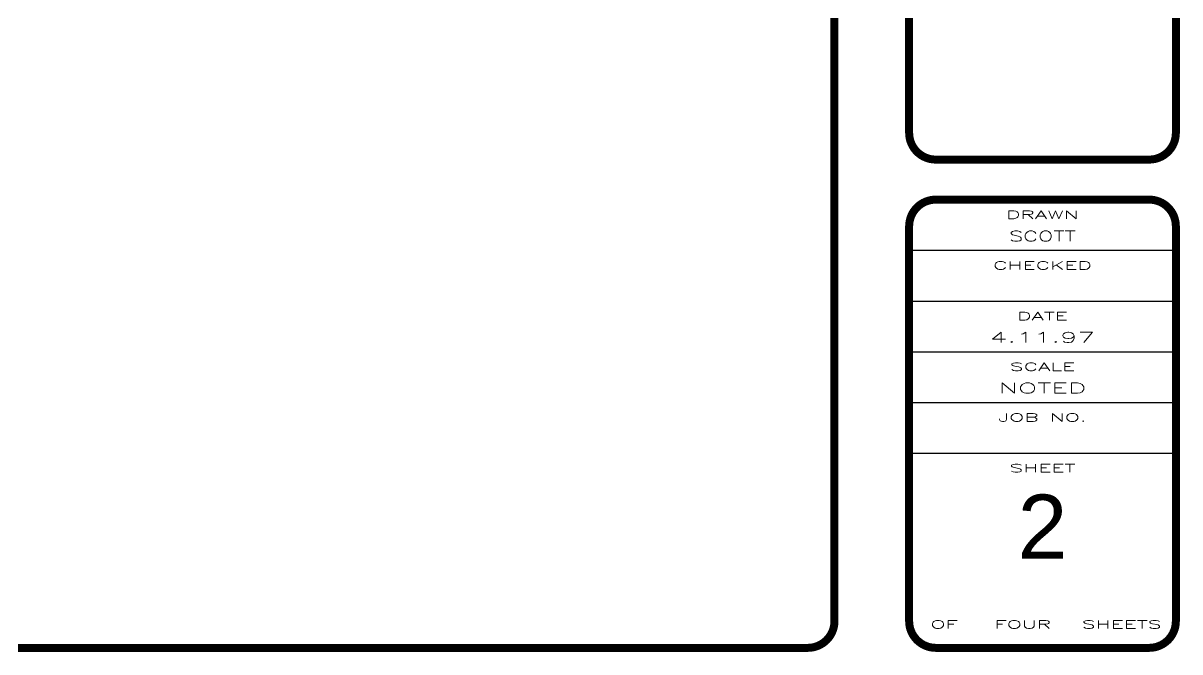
# Model space of a CAD drawing. Header units: inches. Extents: x -2 to 1640, y -2 to 1106.
# Drawn here: x 1205.8 to 1639.5, y -1.5 to 234.1 of the extents above; entities that cross this region are included whole.
import ezdxf
from ezdxf.enums import TextEntityAlignment as Align

# ---------------------------------------------------------------- set-up
doc = ezdxf.new("R2010")
doc.units = ezdxf.units.IN
doc.header["$LTSCALE"] = 14.4
doc.header["$MEASUREMENT"] = 0
doc.layers.add('A-ANNO-TTLB', color=6, linetype='Continuous')
doc.styles.add('AR', font='ARIAL.TTF')
doc.styles.add('RS', font='romans.shx', dxfattribs={"width": 0.9})

msp = doc.modelspace()

# ---------------------------------------------------------------- linework, layer by layer
at = {"layer": 'A-ANNO-TTLB'}
for p, q in [((1538, 149), (1638, 149)), ((1538, 130), (1638, 130)), ((1538, 111), (1638, 111)), ((1538, 92), (1638, 92)), ((1538, 73), (1638, 73))]:
    msp.add_line(p, q, dxfattribs=at)
at = {"layer": 'A-ANNO-TTLB', "const_width": 3}
for points in [[(1510, 1095), (1510, 10, -0.414213562), (1500, 0), (10, 0, -0.414213562), (0, 10), (0, 1095, -0.414213562), (10, 1105), (1500, 1105, -0.414213562)], [(1548, 920), (1628, 920, -0.414213562), (1638, 910), (1638, 193, -0.414213562), (1628, 183), (1548, 183, -0.414213562), (1538, 193), (1538, 910, -0.414213562)], [(1628, 0, 0.414213562), (1638, 10), (1638, 158, 0.414213562), (1628, 168), (1548, 168, 0.414213562), (1538, 158), (1538, 10, 0.414213562), (1548, 0)]]:
    msp.add_lwpolyline(points, format="xyb", close=True, dxfattribs=at)

# ---------------------------------------------------------------- texts
at = {"layer": 'A-ANNO-TTLB', "style": 'RS'}
for s, height, width, p in [('DRAWN', 3, 2, (1588, 162.34857)), ('SCOTT', 3.84, 1.6, (1588, 154.34857)), ('CHECKED', 3, 2, (1588, 143.34857)), ('DATE', 3, 2, (1588, 124.34857)), ('4.11.97', 3.84, 2, (1588, 116.34857)), ('SCALE', 3, 2, (1588, 105.34857)), ('NOTED', 3.84, 2, (1588, 97.34857)), ('JOB NO.', 3, 2, (1588, 86.34857)), ('SHEET', 3, 2, (1588, 67.34857)), ('OF', 3, 2, (1551.11477, 8.78864)), ('FOUR', 3, 2, (1580.61477, 8.78864)), ('SHEETS', 3, 2, (1617.69731, 8.78864))]:
    msp.add_text(s, height=height, dxfattribs=dict(at, width=width)).set_placement(p, align=Align.MIDDLE)
at = {"layer": 'A-ANNO-TTLB', "style": 'AR'}
msp.add_text('2', height=24, dxfattribs=at).set_placement((1588, 45.60809), align=Align.MIDDLE)

doc.saveas('drawing.dxf')
